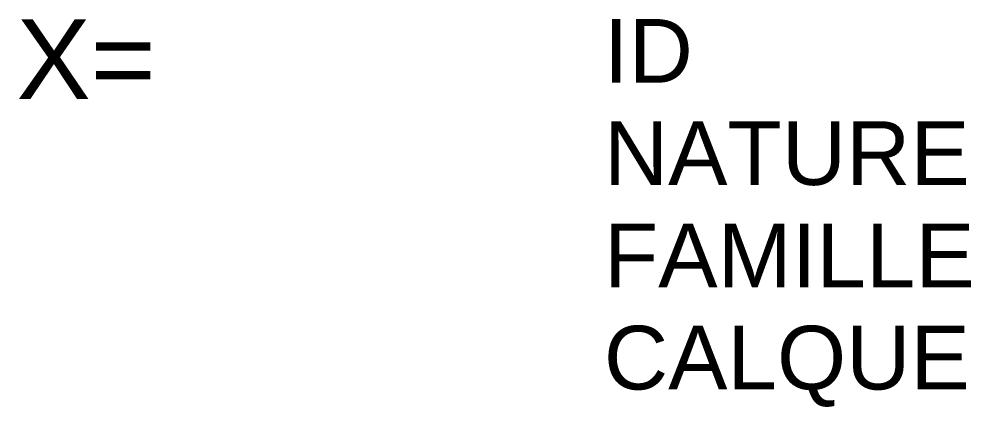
# Model space of a CAD drawing. Header units: metres. Extents: x 0.41 to 3.4, y -1.09 to 0.13.
import ezdxf
from ezdxf.enums import TextEntityAlignment as Align

# ---------------------------------------------------------------- set-up
doc = ezdxf.new("R2010")
doc.units = ezdxf.units.M
doc.linetypes.add('Socle_Continu', pattern=[2.5, 2.5, 0])
doc.layers.add('CARTO_SCI', color=7, linetype='Socle_Continu', lineweight=13)
doc.styles.get("Standard").update_dxf_attribs({"font": 'arial.ttf'})

msp = doc.modelspace()

# ---------------------------------------------------------------- texts
at = {"layer": 'CARTO_SCI', "linetype": 'Socle_Continu'}
msp.add_attdef('X=', text='X=InsertionPoint', height=0.25, dxfattribs=at).set_placement((0.4, 0), align=Align.MIDDLE_LEFT)
at = {"layer": 'CARTO_SCI', "linetype": 'Socle_Continu', "flags": 9}
for tag, p, s in [('ID', (2.2439, -0.0741), 'ZP_1561'), ('NATURE', (2.2439, -0.3954), 'X carroyage'), ('FAMILLE', (2.2439, -0.7167), 'Habillage'), ('CALQUE', (2.2439, -1.0379), 'CARTO_SCI')]:
    msp.add_attdef(tag, p, s, height=0.2, dxfattribs=at)

doc.saveas('drawing.dxf')
